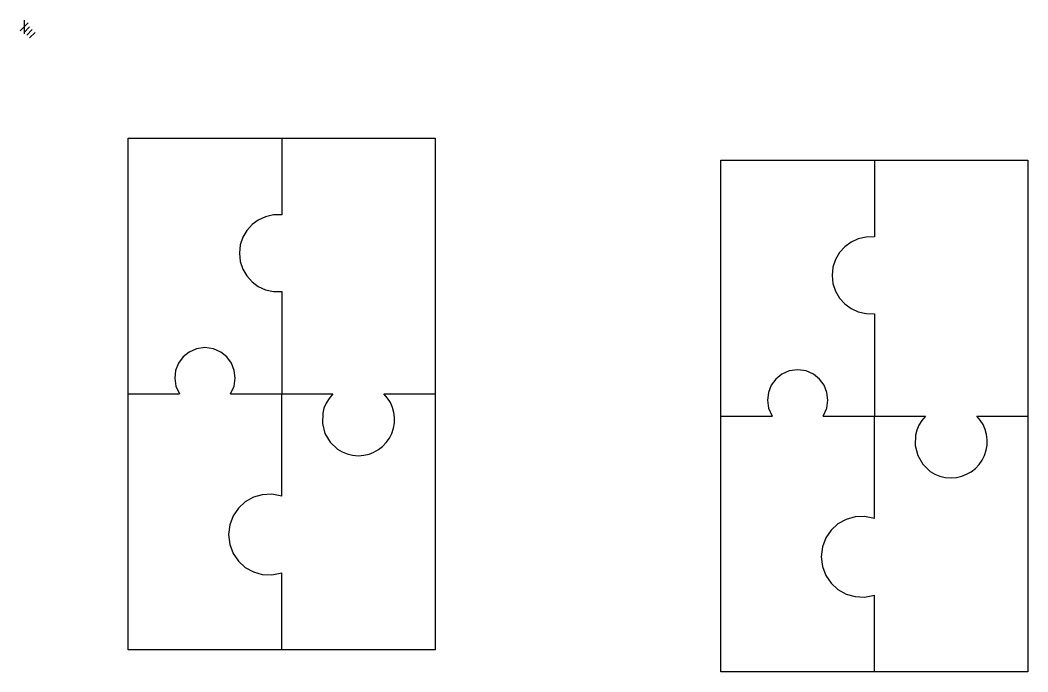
# Model space of a CAD drawing. Extents: x -1 to 205, y 31 to 298.
# Drawn here: x -0.8 to 196.2, y 170.9 to 298.3 of the extents above; entities that cross this region are included whole.
import ezdxf

# ---------------------------------------------------------------- set-up
doc = ezdxf.new("R2010")
doc.units = 0

msp = doc.modelspace()

# ---------------------------------------------------------------- linework, layer by layer
for p, q in [((20.339, 175.267), (20.339, 275.267)), ((20.339, 275.267), (80.3389, 275.267)), ((20.339, 175.267), (20.339, 275.267)), ((20.339, 275.267), (80.3389, 275.267)), ((20.339, 175.267), (20.339, 275.267)), ((20.339, 275.267), (80.3389, 275.267)), ((20.339, 175.267), (20.339, 275.267)), ((20.339, 275.267), (80.3389, 275.267)), ((50.3389, 275.267), (50.3389, 260.267)), ((50.3389, 275.267), (50.3389, 260.267)), ((50.3389, 275.267), (50.3389, 260.267)), ((50.3389, 275.267), (50.3389, 260.267)), ((80.3389, 275.267), (80.3389, 175.267)), ((80.3389, 275.267), (80.3389, 175.267)), ((80.3389, 275.267), (80.3389, 175.267)), ((80.3389, 275.267), (80.3389, 175.267)), ((136.225, 170.944), (136.225, 270.944)), ((136.225, 270.944), (196.225, 270.944)), ((136.225, 170.944), (136.225, 270.944)), ((136.225, 270.944), (196.225, 270.944)), ((136.225, 170.944), (136.225, 270.944)), ((136.225, 270.944), (196.225, 270.944)), ((136.225, 170.944), (136.225, 270.944)), ((136.225, 270.944), (196.225, 270.944)), ((166.225, 270.944), (166.225, 255.944)), ((166.225, 270.944), (166.225, 255.944)), ((166.225, 270.944), (166.225, 255.944)), ((166.225, 270.944), (166.225, 255.944)), ((196.225, 270.944), (196.225, 170.944)), ((196.225, 270.944), (196.225, 170.944)), ((196.225, 270.944), (196.225, 170.944)), ((196.225, 270.944), (196.225, 170.944)), ((48.710563, 260.252903), (47.175674, 259.905891)), ((48.710563, 260.252903), (47.175674, 259.905891)), ((48.710563, 260.252903), (47.175674, 259.905891)), ((48.710563, 260.252903), (47.175674, 259.905891)), ((50.3389, 260.267), (48.710563, 260.252903)), ((50.3389, 260.267), (48.710563, 260.252903)), ((50.3389, 260.267), (48.710563, 260.252903)), ((50.3389, 260.267), (48.710563, 260.252903)), ((44.538704, 258.351295), (43.512853, 257.212796)), ((44.538704, 258.351295), (43.512853, 257.212796)), ((44.538704, 258.351295), (43.512853, 257.212796)), ((44.538704, 258.351295), (43.512853, 257.212796)), ((45.772349, 259.260507), (44.538704, 258.351295)), ((45.772349, 259.260507), (44.538704, 258.351295)), ((45.772349, 259.260507), (44.538704, 258.351295)), ((45.772349, 259.260507), (44.538704, 258.351295)), ((47.175674, 259.905891), (45.772349, 259.260507)), ((47.175674, 259.905891), (45.772349, 259.260507)), ((47.175674, 259.905891), (45.772349, 259.260507)), ((47.175674, 259.905891), (45.772349, 259.260507)), ((43.512853, 257.212796), (42.732911, 255.879553)), ((43.512853, 257.212796), (42.732911, 255.879553)), ((43.512853, 257.212796), (42.732911, 255.879553)), ((43.512853, 257.212796), (42.732911, 255.879553)), ((42.236995, 254.38611), (42.06322, 252.76701)), ((42.236995, 254.38611), (42.06322, 252.76701)), ((42.236995, 254.38611), (42.06322, 252.76701)), ((42.236995, 254.38611), (42.06322, 252.76701)), ((42.732911, 255.879553), (42.236995, 254.38611)), ((42.732911, 255.879553), (42.236995, 254.38611)), ((42.732911, 255.879553), (42.236995, 254.38611)), ((42.732911, 255.879553), (42.236995, 254.38611)), ((161.658449, 254.937507), (160.424804, 254.028295)), ((161.658449, 254.937507), (160.424804, 254.028295)), ((161.658449, 254.937507), (160.424804, 254.028295)), ((161.658449, 254.937507), (160.424804, 254.028295)), ((163.061774, 255.582891), (161.658449, 254.937507)), ((163.061774, 255.582891), (161.658449, 254.937507)), ((163.061774, 255.582891), (161.658449, 254.937507)), ((163.061774, 255.582891), (161.658449, 254.937507)), ((164.596663, 255.929903), (163.061774, 255.582891)), ((164.596663, 255.929903), (163.061774, 255.582891)), ((164.596663, 255.929903), (163.061774, 255.582891)), ((164.596663, 255.929903), (163.061774, 255.582891)), ((166.225, 255.944), (164.596663, 255.929903)), ((166.225, 255.944), (164.596663, 255.929903)), ((166.225, 255.944), (164.596663, 255.929903)), ((166.225, 255.944), (164.596663, 255.929903)), ((42.06322, 252.76701), (42.236995, 251.147913)), ((42.06322, 252.76701), (42.236995, 251.147913)), ((42.06322, 252.76701), (42.236995, 251.147913)), ((42.06322, 252.76701), (42.236995, 251.147913)), ((159.398953, 252.889796), (158.619011, 251.556553)), ((159.398953, 252.889796), (158.619011, 251.556553)), ((159.398953, 252.889796), (158.619011, 251.556553)), ((159.398953, 252.889796), (158.619011, 251.556553)), ((160.424804, 254.028295), (159.398953, 252.889796)), ((160.424804, 254.028295), (159.398953, 252.889796)), ((160.424804, 254.028295), (159.398953, 252.889796)), ((160.424804, 254.028295), (159.398953, 252.889796)), ((42.236995, 251.147913), (42.73291, 249.654472)), ((42.236995, 251.147913), (42.73291, 249.654472)), ((42.236995, 251.147913), (42.73291, 249.654472)), ((42.236995, 251.147913), (42.73291, 249.654472)), ((158.619011, 251.556553), (158.123095, 250.06311)), ((158.619011, 251.556553), (158.123095, 250.06311)), ((158.619011, 251.556553), (158.123095, 250.06311)), ((158.619011, 251.556553), (158.123095, 250.06311)), ((42.73291, 249.654472), (43.51285, 248.321231)), ((42.73291, 249.654472), (43.51285, 248.321231)), ((42.73291, 249.654472), (43.51285, 248.321231)), ((42.73291, 249.654472), (43.51285, 248.321231)), ((43.51285, 248.321231), (44.5387, 247.182732)), ((43.51285, 248.321231), (44.5387, 247.182732)), ((43.51285, 248.321231), (44.5387, 247.182732)), ((43.51285, 248.321231), (44.5387, 247.182732)), ((158.123095, 250.06311), (157.94932, 248.44401)), ((158.123095, 250.06311), (157.94932, 248.44401)), ((158.123095, 250.06311), (157.94932, 248.44401)), ((158.123095, 250.06311), (157.94932, 248.44401)), ((157.94932, 248.44401), (158.123095, 246.824913)), ((157.94932, 248.44401), (158.123095, 246.824913)), ((157.94932, 248.44401), (158.123095, 246.824913)), ((157.94932, 248.44401), (158.123095, 246.824913)), ((44.5387, 247.182732), (45.772345, 246.273519)), ((44.5387, 247.182732), (45.772345, 246.273519)), ((44.5387, 247.182732), (45.772345, 246.273519)), ((44.5387, 247.182732), (45.772345, 246.273519)), ((45.772345, 246.273519), (47.17567, 245.628134)), ((45.772345, 246.273519), (47.17567, 245.628134)), ((45.772345, 246.273519), (47.17567, 245.628134)), ((45.772345, 246.273519), (47.17567, 245.628134)), ((158.123095, 246.824913), (158.61901, 245.331472)), ((158.123095, 246.824913), (158.61901, 245.331472)), ((158.123095, 246.824913), (158.61901, 245.331472)), ((158.123095, 246.824913), (158.61901, 245.331472)), ((47.17567, 245.628134), (48.71056, 245.28112)), ((47.17567, 245.628134), (48.71056, 245.28112)), ((47.17567, 245.628134), (48.71056, 245.28112)), ((47.17567, 245.628134), (48.71056, 245.28112)), ((48.71056, 245.28112), (50.3389, 245.26702)), ((48.71056, 245.28112), (50.3389, 245.26702)), ((48.71056, 245.28112), (50.3389, 245.26702)), ((48.71056, 245.28112), (50.3389, 245.26702)), ((50.3389, 245.267), (50.3389, 225.267)), ((50.3389, 245.267), (50.3389, 225.267)), ((50.3389, 245.267), (50.3389, 225.267)), ((50.3389, 245.267), (50.3389, 225.267)), ((158.61901, 245.331472), (159.39895, 243.998231)), ((158.61901, 245.331472), (159.39895, 243.998231)), ((158.61901, 245.331472), (159.39895, 243.998231)), ((158.61901, 245.331472), (159.39895, 243.998231)), ((159.39895, 243.998231), (160.4248, 242.859733)), ((159.39895, 243.998231), (160.4248, 242.859733)), ((159.39895, 243.998231), (160.4248, 242.859733)), ((159.39895, 243.998231), (160.4248, 242.859733)), ((160.4248, 242.859733), (161.658445, 241.950519)), ((160.4248, 242.859733), (161.658445, 241.950519)), ((160.4248, 242.859733), (161.658445, 241.950519)), ((160.4248, 242.859733), (161.658445, 241.950519)), ((161.658445, 241.950519), (163.06177, 241.305134)), ((161.658445, 241.950519), (163.06177, 241.305134)), ((161.658445, 241.950519), (163.06177, 241.305134)), ((161.658445, 241.950519), (163.06177, 241.305134)), ((163.06177, 241.305134), (164.59666, 240.95812)), ((163.06177, 241.305134), (164.59666, 240.95812)), ((163.06177, 241.305134), (164.59666, 240.95812)), ((163.06177, 241.305134), (164.59666, 240.95812)), ((164.59666, 240.95812), (166.225, 240.94402)), ((164.59666, 240.95812), (166.225, 240.94402)), ((164.59666, 240.95812), (166.225, 240.94402)), ((164.59666, 240.95812), (166.225, 240.94402)), ((166.225, 240.944), (166.225, 220.944)), ((166.225, 240.944), (166.225, 220.944)), ((166.225, 240.944), (166.225, 220.944)), ((166.225, 240.944), (166.225, 220.944)), ((31.061811, 232.492892), (30.16785, 231.268769)), ((31.061811, 232.492892), (30.16785, 231.268769)), ((31.061811, 232.492892), (30.16785, 231.268769)), ((31.061811, 232.492892), (30.16785, 231.268769)), ((32.248847, 233.458734), (31.061811, 232.492892)), ((32.248847, 233.458734), (31.061811, 232.492892)), ((32.248847, 233.458734), (31.061811, 232.492892)), ((32.248847, 233.458734), (31.061811, 232.492892)), ((33.688149, 234.092416), (32.248847, 233.458734)), ((33.688149, 234.092416), (32.248847, 233.458734)), ((33.688149, 234.092416), (32.248847, 233.458734)), ((33.688149, 234.092416), (32.248847, 233.458734)), ((35.33891, 234.32006), (33.688149, 234.092416)), ((35.33891, 234.32006), (33.688149, 234.092416)), ((35.33891, 234.32006), (33.688149, 234.092416)), ((35.33891, 234.32006), (33.688149, 234.092416)), ((36.98967, 234.092416), (35.33891, 234.32006)), ((36.98967, 234.092416), (35.33891, 234.32006)), ((36.98967, 234.092416), (35.33891, 234.32006)), ((36.98967, 234.092416), (35.33891, 234.32006)), ((38.428973, 233.458735), (36.98967, 234.092416)), ((38.428973, 233.458735), (36.98967, 234.092416)), ((38.428973, 233.458735), (36.98967, 234.092416)), ((38.428973, 233.458735), (36.98967, 234.092416)), ((39.616008, 232.492895), (38.428973, 233.458735)), ((39.616008, 232.492895), (38.428973, 233.458735)), ((39.616008, 232.492895), (38.428973, 233.458735)), ((39.616008, 232.492895), (38.428973, 233.458735)), ((40.509969, 231.268772), (39.616008, 232.492895)), ((40.509969, 231.268772), (39.616008, 232.492895)), ((40.509969, 231.268772), (39.616008, 232.492895)), ((40.509969, 231.268772), (39.616008, 232.492895)), ((30.16785, 231.268769), (29.607772, 229.86024)), ((30.16785, 231.268769), (29.607772, 229.86024)), ((30.16785, 231.268769), (29.607772, 229.86024)), ((30.16785, 231.268769), (29.607772, 229.86024)), ((41.070047, 229.860245), (40.509969, 231.268772)), ((41.070047, 229.860245), (40.509969, 231.268772)), ((41.070047, 229.860245), (40.509969, 231.268772)), ((41.070047, 229.860245), (40.509969, 231.268772)), ((29.607772, 229.86024), (29.422386, 228.341184)), ((29.607772, 229.86024), (29.422386, 228.341184)), ((29.607772, 229.86024), (29.422386, 228.341184)), ((29.607772, 229.86024), (29.422386, 228.341184)), ((41.255434, 228.341188), (41.070047, 229.860245)), ((41.255434, 228.341188), (41.070047, 229.860245)), ((41.255434, 228.341188), (41.070047, 229.860245)), ((41.255434, 228.341188), (41.070047, 229.860245)), ((148.134947, 229.135734), (146.947911, 228.169892)), ((148.134947, 229.135734), (146.947911, 228.169892)), ((148.134947, 229.135734), (146.947911, 228.169892)), ((148.134947, 229.135734), (146.947911, 228.169892)), ((149.574249, 229.769416), (148.134947, 229.135734)), ((149.574249, 229.769416), (148.134947, 229.135734)), ((149.574249, 229.769416), (148.134947, 229.135734)), ((149.574249, 229.769416), (148.134947, 229.135734)), ((151.22501, 229.99706), (149.574249, 229.769416)), ((151.22501, 229.99706), (149.574249, 229.769416)), ((151.22501, 229.99706), (149.574249, 229.769416)), ((151.22501, 229.99706), (149.574249, 229.769416)), ((152.87577, 229.769416), (151.22501, 229.99706)), ((152.87577, 229.769416), (151.22501, 229.99706)), ((152.87577, 229.769416), (151.22501, 229.99706)), ((152.87577, 229.769416), (151.22501, 229.99706)), ((154.315073, 229.135734), (152.87577, 229.769416)), ((154.315073, 229.135734), (152.87577, 229.769416)), ((154.315073, 229.135734), (152.87577, 229.769416)), ((154.315073, 229.135734), (152.87577, 229.769416)), ((155.502108, 228.169892), (154.315073, 229.135734)), ((155.502108, 228.169892), (154.315073, 229.135734)), ((155.502108, 228.169892), (154.315073, 229.135734)), ((155.502108, 228.169892), (154.315073, 229.135734)), ((29.422386, 228.341184), (29.652499, 226.785478)), ((29.422386, 228.341184), (29.652499, 226.785478)), ((29.422386, 228.341184), (29.652499, 226.785478)), ((29.422386, 228.341184), (29.652499, 226.785478)), ((29.652499, 226.785478), (30.33892, 225.267)), ((29.652499, 226.785478), (30.33892, 225.267)), ((29.652499, 226.785478), (30.33892, 225.267)), ((29.652499, 226.785478), (30.33892, 225.267)), ((40.3389, 225.267), (41.025321, 226.785481)), ((40.3389, 225.267), (41.025321, 226.785481)), ((40.3389, 225.267), (41.025321, 226.785481)), ((40.3389, 225.267), (41.025321, 226.785481)), ((41.025321, 226.785481), (41.255434, 228.341188)), ((41.025321, 226.785481), (41.255434, 228.341188)), ((41.025321, 226.785481), (41.255434, 228.341188)), ((41.025321, 226.785481), (41.255434, 228.341188)), ((146.05395, 226.945769), (145.493872, 225.53724)), ((146.05395, 226.945769), (145.493872, 225.53724)), ((146.05395, 226.945769), (145.493872, 225.53724)), ((146.05395, 226.945769), (145.493872, 225.53724)), ((146.947911, 228.169892), (146.05395, 226.945769)), ((146.947911, 228.169892), (146.05395, 226.945769)), ((146.947911, 228.169892), (146.05395, 226.945769)), ((146.947911, 228.169892), (146.05395, 226.945769)), ((156.396069, 226.945769), (155.502108, 228.169892)), ((156.396069, 226.945769), (155.502108, 228.169892)), ((156.396069, 226.945769), (155.502108, 228.169892)), ((156.396069, 226.945769), (155.502108, 228.169892)), ((156.956147, 225.53724), (156.396069, 226.945769)), ((156.956147, 225.53724), (156.396069, 226.945769)), ((156.956147, 225.53724), (156.396069, 226.945769)), ((156.956147, 225.53724), (156.396069, 226.945769)), ((20.3389, 225.267), (30.3389, 225.267)), ((20.3389, 225.267), (30.3389, 225.267)), ((20.3389, 225.267), (30.3389, 225.267)), ((20.3389, 225.267), (30.3389, 225.267)), ((40.3389, 225.267), (50.3389, 225.267)), ((40.3389, 225.267), (50.3389, 225.267)), ((40.3389, 225.267), (50.3389, 225.267)), ((40.3389, 225.267), (50.3389, 225.267)), ((50.3389, 205.267), (50.3389, 225.267)), ((50.3389, 225.267), (60.3389, 225.267)), ((50.3389, 205.267), (50.3389, 225.267)), ((50.3389, 225.267), (60.3389, 225.267)), ((50.3389, 205.267), (50.3389, 225.267)), ((50.3389, 225.267), (60.3389, 225.267)), ((50.3389, 205.267), (50.3389, 225.267)), ((50.3389, 225.267), (60.3389, 225.267)), ((60.3389, 225.267), (59.591713, 224.397307)), ((60.3389, 225.267), (59.591713, 224.397307)), ((60.3389, 225.267), (59.591713, 224.397307)), ((60.3389, 225.267), (59.591713, 224.397307)), ((71.030257, 224.463634), (70.33888, 225.267)), ((71.030257, 224.463634), (70.33888, 225.267)), ((71.030257, 224.463634), (70.33888, 225.267)), ((71.030257, 224.463634), (70.33888, 225.267)), ((70.3389, 225.267), (80.3389, 225.267)), ((70.3389, 225.267), (80.3389, 225.267)), ((70.3389, 225.267), (80.3389, 225.267)), ((70.3389, 225.267), (80.3389, 225.267)), ((145.493872, 225.53724), (145.308486, 224.018184)), ((145.493872, 225.53724), (145.308486, 224.018184)), ((145.493872, 225.53724), (145.308486, 224.018184)), ((145.493872, 225.53724), (145.308486, 224.018184)), ((157.141534, 224.018184), (156.956147, 225.53724)), ((157.141534, 224.018184), (156.956147, 225.53724)), ((157.141534, 224.018184), (156.956147, 225.53724)), ((157.141534, 224.018184), (156.956147, 225.53724)), ((59.01635, 223.469314), (58.606269, 222.498806)), ((59.01635, 223.469314), (58.606269, 222.498806)), ((59.01635, 223.469314), (58.606269, 222.498806)), ((59.01635, 223.469314), (58.606269, 222.498806)), ((59.591713, 224.397307), (59.01635, 223.469314)), ((59.591713, 224.397307), (59.01635, 223.469314)), ((59.591713, 224.397307), (59.01635, 223.469314)), ((59.591713, 224.397307), (59.01635, 223.469314)), ((71.585452, 223.581347), (71.030257, 224.463634)), ((71.585452, 223.581347), (71.030257, 224.463634)), ((71.585452, 223.581347), (71.030257, 224.463634)), ((71.585452, 223.581347), (71.030257, 224.463634)), ((72.001161, 222.636763), (71.585452, 223.581347)), ((72.001161, 222.636763), (71.585452, 223.581347)), ((72.001161, 222.636763), (71.585452, 223.581347)), ((72.001161, 222.636763), (71.585452, 223.581347)), ((72.274076, 221.6465), (72.001161, 222.636763)), ((72.274076, 221.6465), (72.001161, 222.636763)), ((72.274076, 221.6465), (72.001161, 222.636763)), ((72.274076, 221.6465), (72.001161, 222.636763)), ((145.308486, 224.018184), (145.538599, 222.462478)), ((145.308486, 224.018184), (145.538599, 222.462478)), ((145.308486, 224.018184), (145.538599, 222.462478)), ((145.308486, 224.018184), (145.538599, 222.462478)), ((156.911421, 222.462478), (157.141534, 224.018184)), ((156.911421, 222.462478), (157.141534, 224.018184)), ((156.911421, 222.462478), (157.141534, 224.018184)), ((156.911421, 222.462478), (157.141534, 224.018184)), ((58.354927, 221.501572), (58.302288, 219.490066)), ((58.354927, 221.501572), (58.302288, 219.490066)), ((58.354927, 221.501572), (58.302288, 219.490066)), ((58.354927, 221.501572), (58.302288, 219.490066)), ((58.606269, 222.498806), (58.354927, 221.501572)), ((58.606269, 222.498806), (58.354927, 221.501572)), ((58.606269, 222.498806), (58.354927, 221.501572)), ((58.606269, 222.498806), (58.354927, 221.501572)), ((72.400893, 220.62718), (72.274076, 221.6465)), ((72.400893, 220.62718), (72.274076, 221.6465)), ((72.400893, 220.62718), (72.274076, 221.6465)), ((72.400893, 220.62718), (72.274076, 221.6465)), ((136.225, 220.944), (146.225, 220.944)), ((136.225, 220.944), (146.225, 220.944)), ((136.225, 220.944), (146.225, 220.944)), ((136.225, 220.944), (146.225, 220.944)), ((145.538599, 222.462478), (146.22502, 220.944)), ((145.538599, 222.462478), (146.22502, 220.944)), ((145.538599, 222.462478), (146.22502, 220.944)), ((145.538599, 222.462478), (146.22502, 220.944)), ((156.225, 220.944), (156.911421, 222.462478)), ((156.225, 220.944), (156.911421, 222.462478)), ((156.225, 220.944), (156.911421, 222.462478)), ((156.225, 220.944), (156.911421, 222.462478)), ((156.225, 220.944), (166.225, 220.944)), ((156.225, 220.944), (166.225, 220.944)), ((156.225, 220.944), (166.225, 220.944)), ((156.225, 220.944), (166.225, 220.944)), ((166.225, 200.944), (166.225, 220.944)), ((166.225, 220.944), (176.225, 220.944)), ((166.225, 200.944), (166.225, 220.944)), ((166.225, 220.944), (176.225, 220.944)), ((166.225, 200.944), (166.225, 220.944)), ((166.225, 220.944), (176.225, 220.944)), ((166.225, 200.944), (166.225, 220.944)), ((166.225, 220.944), (176.225, 220.944)), ((176.225, 220.944), (175.477813, 220.074307)), ((176.225, 220.944), (175.477813, 220.074307)), ((176.225, 220.944), (175.477813, 220.074307)), ((176.225, 220.944), (175.477813, 220.074307)), ((186.916357, 220.140634), (186.22498, 220.944)), ((186.916357, 220.140634), (186.22498, 220.944)), ((186.916357, 220.140634), (186.22498, 220.944)), ((186.916357, 220.140634), (186.22498, 220.944)), ((186.225, 220.944), (196.225, 220.944)), ((186.225, 220.944), (196.225, 220.944)), ((186.225, 220.944), (196.225, 220.944)), ((186.225, 220.944), (196.225, 220.944)), ((58.302288, 219.490066), (58.806093, 217.561089)), ((58.302288, 219.490066), (58.806093, 217.561089)), ((58.302288, 219.490066), (58.806093, 217.561089)), ((58.302288, 219.490066), (58.806093, 217.561089)), ((72.203006, 218.567855), (72.378305, 219.595425)), ((72.203006, 218.567855), (72.378305, 219.595425)), ((72.203006, 218.567855), (72.378305, 219.595425)), ((72.203006, 218.567855), (72.378305, 219.595425)), ((72.378305, 219.595425), (72.400893, 220.62718)), ((72.378305, 219.595425), (72.400893, 220.62718)), ((72.378305, 219.595425), (72.400893, 220.62718)), ((72.378305, 219.595425), (72.400893, 220.62718)), ((174.90245, 219.146314), (174.492369, 218.175806)), ((174.90245, 219.146314), (174.492369, 218.175806)), ((174.90245, 219.146314), (174.492369, 218.175806)), ((174.90245, 219.146314), (174.492369, 218.175806)), ((175.477813, 220.074307), (174.90245, 219.146314)), ((175.477813, 220.074307), (174.90245, 219.146314)), ((175.477813, 220.074307), (174.90245, 219.146314)), ((175.477813, 220.074307), (174.90245, 219.146314)), ((187.471552, 219.258347), (186.916357, 220.140634)), ((187.471552, 219.258347), (186.916357, 220.140634)), ((187.471552, 219.258347), (186.916357, 220.140634)), ((187.471552, 219.258347), (186.916357, 220.140634)), ((187.887261, 218.313763), (187.471552, 219.258347)), ((187.887261, 218.313763), (187.471552, 219.258347)), ((187.887261, 218.313763), (187.471552, 219.258347)), ((187.887261, 218.313763), (187.471552, 219.258347)), ((58.806093, 217.561089), (59.813997, 215.840932)), ((58.806093, 217.561089), (59.813997, 215.840932)), ((58.806093, 217.561089), (59.813997, 215.840932)), ((58.806093, 217.561089), (59.813997, 215.840932)), ((71.394054, 216.614943), (71.87169, 217.56109)), ((71.394054, 216.614943), (71.87169, 217.56109)), ((71.394054, 216.614943), (71.87169, 217.56109)), ((71.394054, 216.614943), (71.87169, 217.56109)), ((71.87169, 217.56109), (72.203006, 218.567855)), ((71.87169, 217.56109), (72.203006, 218.567855)), ((71.87169, 217.56109), (72.203006, 218.567855)), ((71.87169, 217.56109), (72.203006, 218.567855)), ((174.241027, 217.178572), (174.188388, 215.167066)), ((174.241027, 217.178572), (174.188388, 215.167066)), ((174.241027, 217.178572), (174.188388, 215.167066)), ((174.241027, 217.178572), (174.188388, 215.167066)), ((174.492369, 218.175806), (174.241027, 217.178572)), ((174.492369, 218.175806), (174.241027, 217.178572)), ((174.492369, 218.175806), (174.241027, 217.178572)), ((174.492369, 218.175806), (174.241027, 217.178572)), ((188.160176, 217.3235), (187.887261, 218.313763)), ((188.160176, 217.3235), (187.887261, 218.313763)), ((188.160176, 217.3235), (187.887261, 218.313763)), ((188.160176, 217.3235), (187.887261, 218.313763)), ((188.286993, 216.30418), (188.160176, 217.3235)), ((188.286993, 216.30418), (188.160176, 217.3235)), ((188.286993, 216.30418), (188.160176, 217.3235)), ((188.286993, 216.30418), (188.160176, 217.3235)), ((59.813997, 215.840932), (61.27366, 214.455886)), ((59.813997, 215.840932), (61.27366, 214.455886)), ((59.813997, 215.840932), (61.27366, 214.455886)), ((59.813997, 215.840932), (61.27366, 214.455886)), ((69.267349, 214.387874), (70.077794, 215.018925)), ((69.267349, 214.387874), (70.077794, 215.018925)), ((69.267349, 214.387874), (70.077794, 215.018925)), ((69.267349, 214.387874), (70.077794, 215.018925)), ((70.077794, 215.018925), (70.791392, 215.764418)), ((70.077794, 215.018925), (70.791392, 215.764418)), ((70.077794, 215.018925), (70.791392, 215.764418)), ((70.077794, 215.018925), (70.791392, 215.764418)), ((70.791392, 215.764418), (71.394054, 216.614943)), ((70.791392, 215.764418), (71.394054, 216.614943)), ((70.791392, 215.764418), (71.394054, 216.614943)), ((70.791392, 215.764418), (71.394054, 216.614943)), ((174.188388, 215.167066), (174.692193, 213.238089)), ((174.188388, 215.167066), (174.692193, 213.238089)), ((174.188388, 215.167066), (174.692193, 213.238089)), ((174.188388, 215.167066), (174.692193, 213.238089)), ((188.089106, 214.244855), (188.264405, 215.272425)), ((188.089106, 214.244855), (188.264405, 215.272425)), ((188.089106, 214.244855), (188.264405, 215.272425)), ((188.089106, 214.244855), (188.264405, 215.272425)), ((188.264405, 215.272425), (188.286993, 216.30418)), ((188.264405, 215.272425), (188.286993, 216.30418)), ((188.264405, 215.272425), (188.286993, 216.30418)), ((188.264405, 215.272425), (188.286993, 216.30418)), ((61.27366, 214.455886), (62.156543, 213.928497)), ((61.27366, 214.455886), (62.156543, 213.928497)), ((61.27366, 214.455886), (62.156543, 213.928497)), ((61.27366, 214.455886), (62.156543, 213.928497)), ((62.156543, 213.928497), (63.132738, 213.532245)), ((62.156543, 213.928497), (63.132738, 213.532245)), ((62.156543, 213.928497), (63.132738, 213.532245)), ((62.156543, 213.928497), (63.132738, 213.532245)), ((63.132738, 213.532245), (64.195701, 213.282917)), ((63.132738, 213.532245), (64.195701, 213.282917)), ((63.132738, 213.532245), (64.195701, 213.282917)), ((63.132738, 213.532245), (64.195701, 213.282917)), ((64.195701, 213.282917), (65.33889, 213.1963)), ((64.195701, 213.282917), (65.33889, 213.1963)), ((64.195701, 213.282917), (65.33889, 213.1963)), ((64.195701, 213.282917), (65.33889, 213.1963)), ((65.33889, 213.1963), (66.395827, 213.275478)), ((65.33889, 213.1963), (66.395827, 213.275478)), ((65.33889, 213.1963), (66.395827, 213.275478)), ((65.33889, 213.1963), (66.395827, 213.275478)), ((66.395827, 213.275478), (67.412276, 213.50674)), ((66.395827, 213.275478), (67.412276, 213.50674)), ((66.395827, 213.275478), (67.412276, 213.50674)), ((66.395827, 213.275478), (67.412276, 213.50674)), ((67.412276, 213.50674), (68.374146, 213.880676)), ((67.412276, 213.50674), (68.374146, 213.880676)), ((67.412276, 213.50674), (68.374146, 213.880676)), ((67.412276, 213.50674), (68.374146, 213.880676)), ((68.374146, 213.880676), (69.267349, 214.387874)), ((68.374146, 213.880676), (69.267349, 214.387874)), ((68.374146, 213.880676), (69.267349, 214.387874)), ((68.374146, 213.880676), (69.267349, 214.387874)), ((174.692193, 213.238089), (175.700097, 211.517932)), ((174.692193, 213.238089), (175.700097, 211.517932)), ((174.692193, 213.238089), (175.700097, 211.517932)), ((174.692193, 213.238089), (175.700097, 211.517932)), ((187.280154, 212.291943), (187.75779, 213.23809)), ((187.280154, 212.291943), (187.75779, 213.23809)), ((187.280154, 212.291943), (187.75779, 213.23809)), ((187.280154, 212.291943), (187.75779, 213.23809)), ((187.75779, 213.23809), (188.089106, 214.244855)), ((187.75779, 213.23809), (188.089106, 214.244855)), ((187.75779, 213.23809), (188.089106, 214.244855)), ((187.75779, 213.23809), (188.089106, 214.244855)), ((175.700097, 211.517932), (177.15976, 210.132886)), ((175.700097, 211.517932), (177.15976, 210.132886)), ((175.700097, 211.517932), (177.15976, 210.132886)), ((175.700097, 211.517932), (177.15976, 210.132886)), ((185.963894, 210.695925), (186.677492, 211.441418)), ((185.963894, 210.695925), (186.677492, 211.441418)), ((185.963894, 210.695925), (186.677492, 211.441418)), ((185.963894, 210.695925), (186.677492, 211.441418)), ((186.677492, 211.441418), (187.280154, 212.291943)), ((186.677492, 211.441418), (187.280154, 212.291943)), ((186.677492, 211.441418), (187.280154, 212.291943)), ((186.677492, 211.441418), (187.280154, 212.291943)), ((177.15976, 210.132886), (178.042643, 209.605497)), ((177.15976, 210.132886), (178.042643, 209.605497)), ((177.15976, 210.132886), (178.042643, 209.605497)), ((177.15976, 210.132886), (178.042643, 209.605497)), ((178.042643, 209.605497), (179.018838, 209.209245)), ((178.042643, 209.605497), (179.018838, 209.209245)), ((178.042643, 209.605497), (179.018838, 209.209245)), ((178.042643, 209.605497), (179.018838, 209.209245)), ((179.018838, 209.209245), (180.081801, 208.959917)), ((179.018838, 209.209245), (180.081801, 208.959917)), ((179.018838, 209.209245), (180.081801, 208.959917)), ((179.018838, 209.209245), (180.081801, 208.959917)), ((180.081801, 208.959917), (181.22499, 208.8733)), ((180.081801, 208.959917), (181.22499, 208.8733)), ((180.081801, 208.959917), (181.22499, 208.8733)), ((180.081801, 208.959917), (181.22499, 208.8733)), ((181.22499, 208.8733), (182.281927, 208.952478)), ((181.22499, 208.8733), (182.281927, 208.952478)), ((181.22499, 208.8733), (182.281927, 208.952478)), ((181.22499, 208.8733), (182.281927, 208.952478)), ((182.281927, 208.952478), (183.298376, 209.18374)), ((182.281927, 208.952478), (183.298376, 209.18374)), ((182.281927, 208.952478), (183.298376, 209.18374)), ((182.281927, 208.952478), (183.298376, 209.18374)), ((183.298376, 209.18374), (184.260246, 209.557676)), ((183.298376, 209.18374), (184.260246, 209.557676)), ((183.298376, 209.18374), (184.260246, 209.557676)), ((183.298376, 209.18374), (184.260246, 209.557676)), ((184.260246, 209.557676), (185.153449, 210.064874)), ((184.260246, 209.557676), (185.153449, 210.064874)), ((184.260246, 209.557676), (185.153449, 210.064874)), ((184.260246, 209.557676), (185.153449, 210.064874)), ((185.153449, 210.064874), (185.963894, 210.695925)), ((185.153449, 210.064874), (185.963894, 210.695925)), ((185.153449, 210.064874), (185.963894, 210.695925)), ((185.153449, 210.064874), (185.963894, 210.695925)), ((44.796855, 205.066612), (43.2164, 204.180411)), ((44.796855, 205.066612), (43.2164, 204.180411)), ((44.796855, 205.066612), (43.2164, 204.180411)), ((44.796855, 205.066612), (43.2164, 204.180411)), ((46.553363, 205.573821), (44.796855, 205.066612)), ((46.553363, 205.573821), (44.796855, 205.066612)), ((46.553363, 205.573821), (44.796855, 205.066612)), ((46.553363, 205.573821), (44.796855, 205.066612)), ((48.422014, 205.655972), (46.553363, 205.573821)), ((48.422014, 205.655972), (46.553363, 205.573821)), ((48.422014, 205.655972), (46.553363, 205.573821)), ((48.422014, 205.655972), (46.553363, 205.573821)), ((50.3389, 205.267), (48.422014, 205.655972)), ((50.3389, 205.267), (48.422014, 205.655972)), ((50.3389, 205.267), (48.422014, 205.655972)), ((50.3389, 205.267), (48.422014, 205.655972)), ((41.875908, 202.961284), (40.839288, 201.455296)), ((41.875908, 202.961284), (40.839288, 201.455296)), ((41.875908, 202.961284), (40.839288, 201.455296)), ((41.875908, 202.961284), (40.839288, 201.455296)), ((43.2164, 204.180411), (41.875908, 202.961284)), ((43.2164, 204.180411), (41.875908, 202.961284)), ((43.2164, 204.180411), (41.875908, 202.961284)), ((43.2164, 204.180411), (41.875908, 202.961284)), ((40.839288, 201.455296), (40.170448, 199.708513)), ((40.839288, 201.455296), (40.170448, 199.708513)), ((40.839288, 201.455296), (40.170448, 199.708513)), ((40.839288, 201.455296), (40.170448, 199.708513)), ((162.439462, 201.250825), (160.682955, 200.743616)), ((162.439462, 201.250825), (160.682955, 200.743616)), ((162.439462, 201.250825), (160.682955, 200.743616)), ((162.439462, 201.250825), (160.682955, 200.743616)), ((164.308114, 201.332975), (162.439462, 201.250825)), ((164.308114, 201.332975), (162.439462, 201.250825)), ((164.308114, 201.332975), (162.439462, 201.250825)), ((164.308114, 201.332975), (162.439462, 201.250825)), ((166.225, 200.944), (164.308114, 201.332975)), ((166.225, 200.944), (164.308114, 201.332975)), ((166.225, 200.944), (164.308114, 201.332975)), ((166.225, 200.944), (164.308114, 201.332975)), ((40.170448, 199.708513), (39.9333, 197.767)), ((40.170448, 199.708513), (39.9333, 197.767)), ((40.170448, 199.708513), (39.9333, 197.767)), ((40.170448, 199.708513), (39.9333, 197.767)), ((159.1025, 199.857415), (157.762008, 198.638287)), ((159.1025, 199.857415), (157.762008, 198.638287)), ((159.1025, 199.857415), (157.762008, 198.638287)), ((159.1025, 199.857415), (157.762008, 198.638287)), ((160.682955, 200.743616), (159.1025, 199.857415)), ((160.682955, 200.743616), (159.1025, 199.857415)), ((160.682955, 200.743616), (159.1025, 199.857415)), ((160.682955, 200.743616), (159.1025, 199.857415)), ((39.9333, 197.767), (40.170449, 195.825487)), ((39.9333, 197.767), (40.170449, 195.825487)), ((39.9333, 197.767), (40.170449, 195.825487)), ((39.9333, 197.767), (40.170449, 195.825487)), ((156.725388, 197.132297), (156.056548, 195.385513)), ((156.725388, 197.132297), (156.056548, 195.385513)), ((156.725388, 197.132297), (156.056548, 195.385513)), ((156.725388, 197.132297), (156.056548, 195.385513)), ((157.762008, 198.638287), (156.725388, 197.132297)), ((157.762008, 198.638287), (156.725388, 197.132297)), ((157.762008, 198.638287), (156.725388, 197.132297)), ((157.762008, 198.638287), (156.725388, 197.132297)), ((40.170449, 195.825487), (40.83929, 194.078704)), ((40.170449, 195.825487), (40.83929, 194.078704)), ((40.170449, 195.825487), (40.83929, 194.078704)), ((40.170449, 195.825487), (40.83929, 194.078704)), ((156.056548, 195.385513), (155.8194, 193.444)), ((156.056548, 195.385513), (155.8194, 193.444)), ((156.056548, 195.385513), (155.8194, 193.444)), ((156.056548, 195.385513), (155.8194, 193.444)), ((40.83929, 194.078704), (41.875913, 192.572716)), ((40.83929, 194.078704), (41.875913, 192.572716)), ((40.83929, 194.078704), (41.875913, 192.572716)), ((40.83929, 194.078704), (41.875913, 192.572716)), ((155.8194, 193.444), (156.056549, 191.502487)), ((155.8194, 193.444), (156.056549, 191.502487)), ((155.8194, 193.444), (156.056549, 191.502487)), ((155.8194, 193.444), (156.056549, 191.502487)), ((41.875913, 192.572716), (43.216408, 191.353589)), ((41.875913, 192.572716), (43.216408, 191.353589)), ((41.875913, 192.572716), (43.216408, 191.353589)), ((41.875913, 192.572716), (43.216408, 191.353589)), ((43.216408, 191.353589), (44.796863, 190.467388)), ((43.216408, 191.353589), (44.796863, 190.467388)), ((43.216408, 191.353589), (44.796863, 190.467388)), ((43.216408, 191.353589), (44.796863, 190.467388)), ((156.056549, 191.502487), (156.72539, 189.755704)), ((156.056549, 191.502487), (156.72539, 189.755704)), ((156.056549, 191.502487), (156.72539, 189.755704)), ((156.056549, 191.502487), (156.72539, 189.755704)), ((44.796863, 190.467388), (46.553371, 189.960179)), ((44.796863, 190.467388), (46.553371, 189.960179)), ((44.796863, 190.467388), (46.553371, 189.960179)), ((44.796863, 190.467388), (46.553371, 189.960179)), ((46.553371, 189.960179), (48.42202, 189.878028)), ((46.553371, 189.960179), (48.42202, 189.878028)), ((46.553371, 189.960179), (48.42202, 189.878028)), ((46.553371, 189.960179), (48.42202, 189.878028)), ((48.42202, 189.878028), (50.3389, 190.267)), ((48.42202, 189.878028), (50.3389, 190.267)), ((48.42202, 189.878028), (50.3389, 190.267)), ((48.42202, 189.878028), (50.3389, 190.267)), ((50.3389, 175.266), (50.3389, 190.268)), ((50.3389, 175.266), (50.3389, 190.268)), ((50.3389, 175.266), (50.3389, 190.268)), ((50.3389, 175.266), (50.3389, 190.268)), ((156.72539, 189.755704), (157.762013, 188.249716)), ((156.72539, 189.755704), (157.762013, 188.249716)), ((156.72539, 189.755704), (157.762013, 188.249716)), ((156.72539, 189.755704), (157.762013, 188.249716)), ((157.762013, 188.249716), (159.102508, 187.030589)), ((157.762013, 188.249716), (159.102508, 187.030589)), ((157.762013, 188.249716), (159.102508, 187.030589)), ((157.762013, 188.249716), (159.102508, 187.030589)), ((159.102508, 187.030589), (160.682963, 186.144388)), ((159.102508, 187.030589), (160.682963, 186.144388)), ((159.102508, 187.030589), (160.682963, 186.144388)), ((159.102508, 187.030589), (160.682963, 186.144388)), ((160.682963, 186.144388), (162.439471, 185.637179)), ((160.682963, 186.144388), (162.439471, 185.637179)), ((160.682963, 186.144388), (162.439471, 185.637179)), ((160.682963, 186.144388), (162.439471, 185.637179)), ((162.439471, 185.637179), (164.30812, 185.555028)), ((162.439471, 185.637179), (164.30812, 185.555028)), ((162.439471, 185.637179), (164.30812, 185.555028)), ((162.439471, 185.637179), (164.30812, 185.555028)), ((164.30812, 185.555028), (166.225, 185.944)), ((164.30812, 185.555028), (166.225, 185.944)), ((164.30812, 185.555028), (166.225, 185.944)), ((164.30812, 185.555028), (166.225, 185.944)), ((166.225, 170.943), (166.225, 185.945)), ((166.225, 170.943), (166.225, 185.945)), ((166.225, 170.943), (166.225, 185.945)), ((166.225, 170.943), (166.225, 185.945)), ((80.3389, 175.267), (20.339, 175.267)), ((80.3389, 175.267), (20.339, 175.267)), ((80.3389, 175.267), (20.339, 175.267)), ((80.3389, 175.267), (20.339, 175.267)), ((196.225, 170.944), (136.225, 170.944)), ((196.225, 170.944), (136.225, 170.944)), ((196.225, 170.944), (136.225, 170.944)), ((196.225, 170.944), (136.225, 170.944))]:
    msp.add_line(p, q)
at = {"layer": 'Layer 1'}
for p, q in [((0.793749, 297.794), (-0.793749, 296.206)), ((0, 298.323), (0, 295.677)), ((1.05833, 297), (0, 295.94167)), ((1.5875, 296.471), (0.52917, 295.41267)), ((2.11666, 295.942), (1.05833, 294.88367))]:
    msp.add_line(p, q, dxfattribs=at)

doc.saveas('drawing.dxf')
